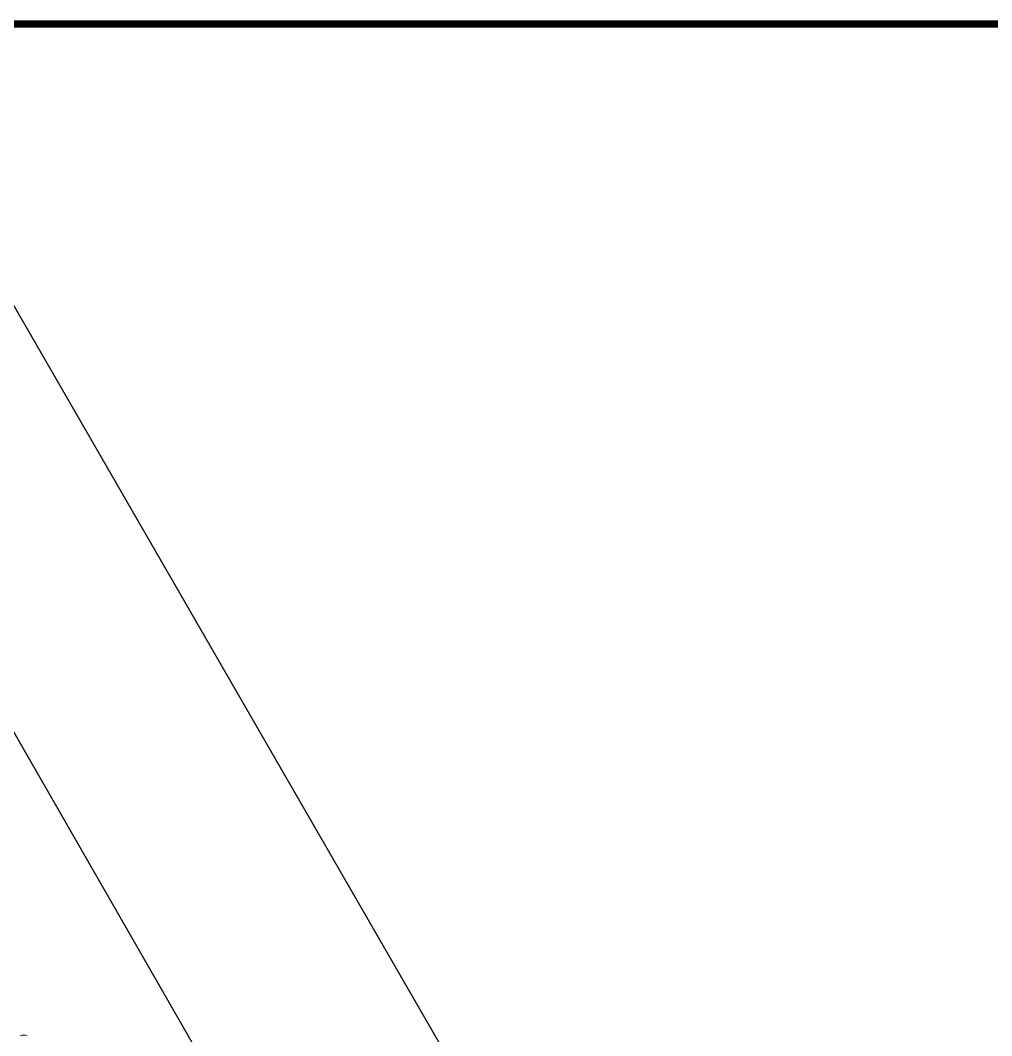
# Model space of a CAD drawing. Header units: inches. Extents: x 0 to 20, y 0 to 16.8.
# Drawn here: x 7.165 to 11.347, y 11.274 to 15.646 of the extents above; entities that cross this region are included whole.
import ezdxf
from ezdxf.enums import TextEntityAlignment as Align

# ---------------------------------------------------------------- set-up
doc = ezdxf.new("R2010")
doc.units = ezdxf.units.IN
doc.header["$MEASUREMENT"] = 0
doc.layers.get('0').update_dxf_attribs({"linetype": 'CONTINUOUS'})
for name, color, linetype in [('FSBP-ANNO-NOTE', 7, 'CONTINUOUS'), ('FSBP-TTLB-BORDER', 7, 'CONTINUOUS'), ('FSBP-TTLB-TEXT', 7, 'CONTINUOUS')]:
    doc.layers.add(name, color=color, linetype=linetype)
doc.layers.add('FSBP-TRIMS', color=7, linetype='CONTINUOUS', lineweight=9)
doc.styles.add('ARIAL', font='arial.ttf')
doc.styles.add('ARIAL_BOLD', font='')
doc.styles.add('TXT', font='simplex.shx')
doc.styles.get('ARIAL_BOLD').set_extended_font_data('Arial Black')
doc.dimstyles.new('STANDARD$7', dxfattribs={"dimscale": 1.5, "dimtxt": 0.2, "dimasz": 0.1, "dimexe": 0.1, "dimexo": 0.125, "dimgap": 0.09, "dimtad": 0, "dimdec": 3, "dimzin": 4, "dimdsep": 46, "dimtxsty": 'TXT', "dimcen": 0.09, "dimadec": 0, "dimazin": 0, "dimtfac": 1, "dimtdec": 3, "dimtofl": 0, "dimtmove": 2, "dimatfit": 3, "dimfxl": 0, "dimtolj": 1, "dimtzin": 4, "dimarcsym": 0})

# ---------------------------------------------------------------- blocks, each defined once
blk = doc.blocks.new('A$C486F1324')
at = {"layer": 'FSBP-TTLB-BORDER', "const_width": 0.0312}
blk.add_lwpolyline([(20.0156, 2.6308), (20.0156, 15.6308), (0.0156, 15.6308), (0.0156, 2.6308)], dxfattribs=at)
at = {"layer": 'FSBP-TTLB-TEXT'}
for tag, height, style, p in [('MAXIMUM_WARRANTY', 0.1875, 'ARIAL_BOLD', (18.0555, 2.8549)), ('ACCPT_SYSTEMS', 0.2188, 'ARIAL', (12.51, 1.5058))]:
    blk.add_attdef(tag, text='', height=height, dxfattribs=dict(at, style=style)).set_placement(p, align=Align.MIDDLE_LEFT)
for tag, height, style, p in [('DETAIL_DESCP_LINE_1', 0.2188, 'ARIAL_BOLD', (10.3468, 2.2572)), ('ISSUE_REV_DATE', 0.2188, 'ARIAL', (16.8563, 1.9026)), ('DETAIL_NUMBER', 0.4375, 'ARIAL', (18.935, 1.7377))]:
    blk.add_attdef(tag, text='', height=height, dxfattribs=dict(at, style=style)).set_placement(p, align=Align.MIDDLE_CENTER)

msp = doc.modelspace()

# ---------------------------------------------------------------- linework, layer by layer
at = {"layer": 'FSBP-TRIMS'}
msp.add_arc((7.1801, 11.2297), 0.0469, 71.4985, 108.5015, dxfattribs=at)

# ---------------------------------------------------------------- block references
msp.add_blockref('A$C486F1324', (0, 0))

# ---------------------------------------------------------------- leaders
at = {"layer": 'FSBP-ANNO-NOTE', "annotation_type": 0, "has_hookline": 1, "hookline_direction": 1}
for points, text_width in [([(9.5643, 10.2123), (6.9732, 14.7015), (6.6919, 14.7015)], 6.0141), ([(8.9348, 9.4532), (6.6209, 13.4801), (6.3396, 13.4801)], 5.0089)]:
    msp.add_leader(points, dimstyle='STANDARD$7', override={"dimasz": 0.1875, "dimtad": 0}, dxfattribs=dict(at, text_width=text_width))

doc.saveas('drawing.dxf')
